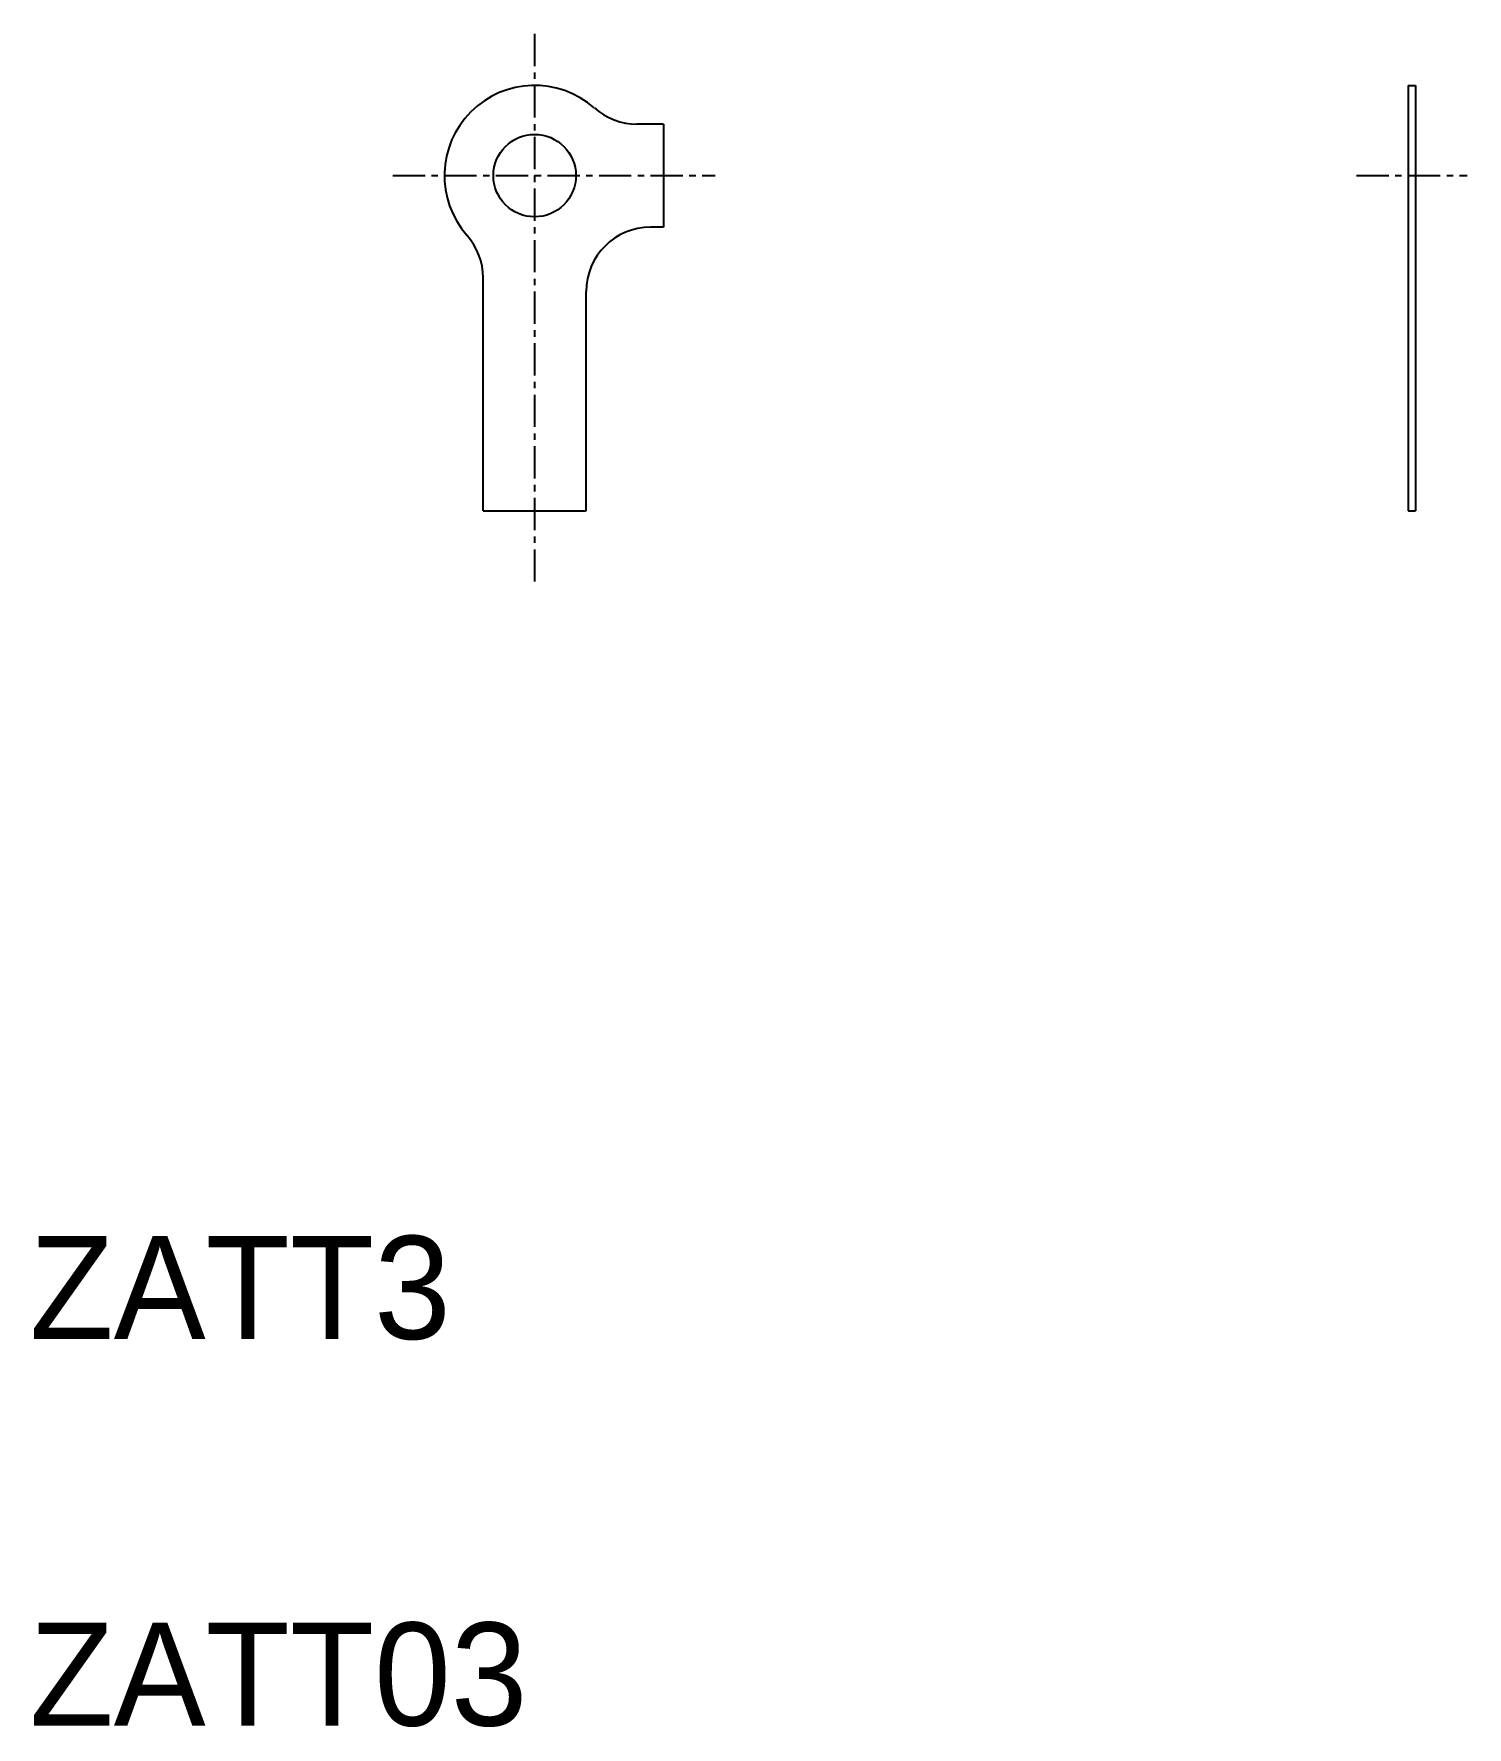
# Model space of a CAD drawing. Extents: x 112.4 to 168, y 27.7 to 93.4.
import ezdxf

# ---------------------------------------------------------------- set-up
doc = ezdxf.new("R2010")
doc.units = 0
doc.linetypes.add('CENTER', pattern=[2, 1.25, -0.25, 0.25, -0.25])
doc.layers.get('0').update_dxf_attribs({"linetype": 'CONTINUOUS'})
doc.layers.add('CENTER', color=1, linetype='CENTER')

msp = doc.modelspace()

# ---------------------------------------------------------------- linework, layer by layer
at = {"color": 7, "linetype": 'CONTINUOUS'}
for p, q in [((165.68, 91.41), (165.68, 74.91)), ((165.68, 91.41), (165.97, 91.41)), ((165.97, 91.41), (165.97, 74.91)), ((136.797, 89.91), (135.766, 89.91)), ((136.797, 89.91), (136.797, 85.91)), ((136.797, 85.91), (136.297, 85.91)), ((129.797, 74.91), (129.797, 83.941)), ((133.797, 74.91), (133.797, 83.41)), ((129.797, 74.91), (133.797, 74.91)), ((165.68, 74.91), (165.97, 74.91))]:
    msp.add_line(p, q, dxfattribs=at)
msp.add_circle((131.797, 87.91), 1.6, dxfattribs=at)
for centre, radius, start, end in [((131.797, 87.91), 3.5, 48.59038, 221.40962), ((135.766, 92.41), 2.5, 228.59038, 270), ((127.297, 83.941), 2.5, 0, 41.40962), ((136.297, 83.41), 2.5, 90, 180)]:
    msp.add_arc(centre, radius, start, end, dxfattribs=at)
at = {"layer": 'CENTER', "color": 1, "linetype": 'CENTER'}
for p, q in [((131.797, 93.41), (131.797, 71.91)), ((126.297, 87.91), (138.797, 87.91)), ((163.68, 87.91), (167.97, 87.91))]:
    msp.add_line(p, q, dxfattribs=at)

# ---------------------------------------------------------------- texts
at = {"color": 7, "linetype": 'CONTINUOUS'}
for s, p in [('ZATT3', (112.201, 42.778)), ('ZATT03', (112.201, 27.778))]:
    msp.add_text(s, height=4, dxfattribs=at).set_placement(p)

doc.saveas('drawing.dxf')
